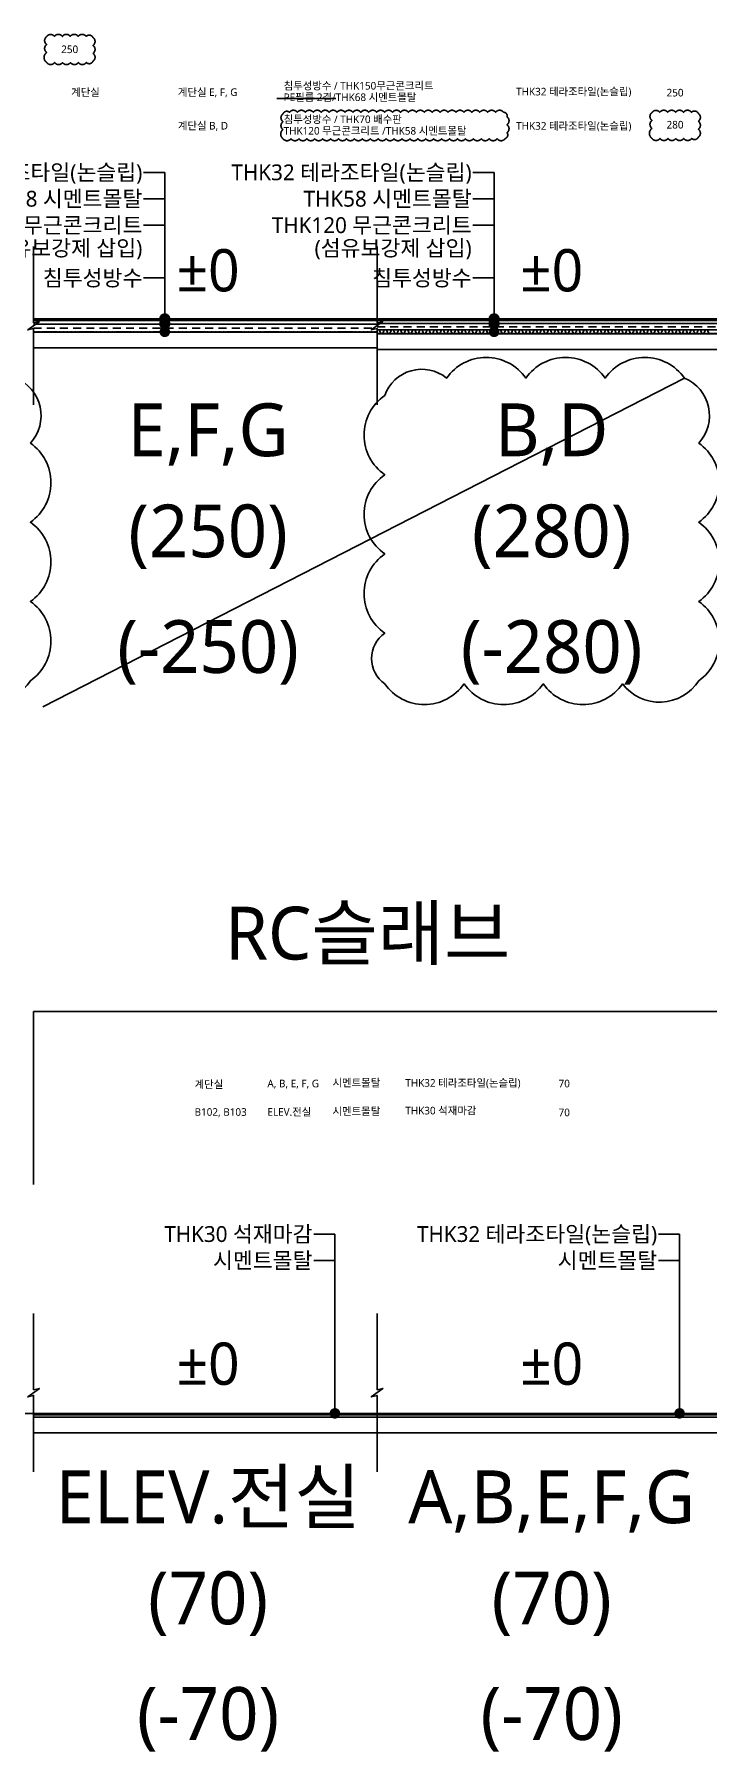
# Model space of a CAD drawing. Header units: millimetres. Extents: x 14892468 to 15300900, y -3565850 to -3401345.
# Drawn here: x 15009713 to 15022450, y -3483513 to -3451000 of the extents above; entities that cross this region are included whole.
import ezdxf
from ezdxf.enums import TextEntityAlignment as Align

# ---------------------------------------------------------------- set-up
doc = ezdxf.new("R2010")
doc.units = ezdxf.units.MM
doc.header["$LTSCALE"] = 100
doc.header["$MEASUREMENT"] = 0
doc.linetypes.add('ACAD_ISO03W100', pattern=[30, 12, -18])
doc.linetypes.add('HID', pattern=[2.5, 1.5, -1])
doc.layers.get('0').update_dxf_attribs({"linetype": 'CONTINUOUS'})
doc.layers.get('Defpoints').update_dxf_attribs({"color": 171, "linetype": 'CONTINUOUS'})
for name, color, linetype in [('FIN', 9, 'CONTINUOUS'), ('FIN(아스콘)', 3, 'CONTINUOUS'), ('HAT-252', 252, 'CONTINUOUS'), ('LED', 7, 'CONTINUOUS'), ('SYM', 7, 'CONTINUOUS'), ('TEXT(MIN)', 7, 'CONTINUOUS'), ('TEXT-기입', 6, 'CONTINUOUS'), ('wire-meshes', 1, 'CONTINUOUS'), ('배수판', 5, 'CONTINUOUS')]:
    doc.layers.add(name, color=color, linetype=linetype)
doc.layers.add('VE변경사항적용-20220616', color=10, linetype='CONTINUOUS', plot=False)
doc.styles.add('CGS', font='cgse', dxfattribs={"bigfont": 'cgs'})
doc.styles.add('나눔바른고딕', font='NanumBarunGothic.ttf')
doc.dimstyles.new('NDIM 1200', dxfattribs={"dimscale": 500, "dimtxt": 3, "dimasz": 1, "dimexe": 2, "dimexo": 2, "dimgap": 1, "dimtad": 1, "dimdec": 0, "dimdsep": 46, "dimtxsty": 'CGS', "dimblk": 'DOT0', "dimcen": 1, "dimdle": 8, "dimclrd": 2, "dimclre": 2, "dimclrt": 2, "dimadec": 0, "dimazin": 0, "dimtfac": 1, "dimtdec": 0, "dimtix": 1, "dimtmove": 2, "dimatfit": 3, "dimldrblk": 'DOT0', "dimfxl": 1, "dimtolj": 1, "dimtzin": 0, "dimlwd": -1, "dimlwe": -1, "dimarcsym": 0})

# ---------------------------------------------------------------- blocks, each defined once
blk = doc.blocks.new('DOT0')
blk.add_line((-3, 0), (3, 0))
at = {"color": 6}
blk.add_circle((0, 0), 0.75, dxfattribs=at)

msp = doc.modelspace()

# ---------------------------------------------------------------- hatches: boundary and pattern name
at = {"layer": 'LED'}
h = msp.add_hatch(color=256, dxfattribs=at)
h.dxf.hatch_style = 1
edge = h.paths.add_edge_path()
edge.add_arc((15012180, -3456387.3), 108, 0, 360)
h = msp.add_hatch(color=256, dxfattribs=at)
h.dxf.hatch_style = 1
edge = h.paths.add_edge_path()
edge.add_arc((15012180, -3456477.3), 108, 0, 360)
h = msp.add_hatch(color=256, dxfattribs=at)
h.dxf.hatch_style = 1
edge = h.paths.add_edge_path()
edge.add_arc((15018410, -3456387.3), 108, 0, 360)
h = msp.add_hatch(color=256, dxfattribs=at)
h.dxf.hatch_style = 1
edge = h.paths.add_edge_path()
edge.add_arc((15018410, -3456477.3), 108, 0, 360)

# ---------------------------------------------------------------- linework, layer by layer
at = {"ltscale": 0.1}
for p, q in [((15014298.8, -3452216.4), (15015417.8, -3452216.4)), ((15009874.3, -3463732), (15022011.4, -3457507.9))]:
    msp.add_line(p, q, dxfattribs=at)
at = {"color": 2, "ltscale": 0.1}
for points in [[(15009697, -3456637.3), (15016197, -3456637.3)], [(15016197, -3456667.3), (15022697, -3456667.3)], [(15009697, -3456937.3), (15016197, -3456937.3)], [(15016197, -3456967.3), (15022697, -3456967.3)], [(15009697, -3477177.6), (15016197, -3477177.6)], [(15016197, -3477177.6), (15022697, -3477177.6)], [(15009697, -3477477.6), (15016197, -3477477.6)], [(15016197, -3477477.6), (15022697, -3477477.6)]]:
    msp.add_lwpolyline(points, dxfattribs=at)
for points in [[(15003696, -3463297.6, 0.5205671), (15005196, -3463297.6, 0.5205671), (15006696, -3463297.6, 0.5205671), (15008196, -3463297.6, 0.5205671), (15009636.4, -3463237.9, 0.5205671), (15009636.4, -3461737.9, 0.5205671), (15009636.4, -3460237.9, 0.5205671), (15009636.4, -3458737.9, 0.5205671), (15009366.4, -3457507.9, 0.5205671), (15007866.4, -3457507.9, 0.5205671), (15006366.4, -3457507.9, 0.5205671), (15004866.4, -3457507.9, 0.5205671), (15003696, -3457837.6, 0.5205671), (15003696, -3459337.6, 0.5205671), (15003696, -3460837.6, 0.5205671), (15003696, -3462337.6, 0.5205671)], [(15016341, -3463297.6, 0.5205671), (15017841, -3463297.6, 0.5205671), (15019341, -3463297.6, 0.5205671), (15020841, -3463297.6, 0.5205671), (15022281.4, -3463237.9, 0.5205671), (15022281.4, -3461737.9, 0.5205671), (15022281.4, -3460237.9, 0.5205671), (15022281.4, -3458737.9, 0.5205671), (15022011.4, -3457507.9, 0.5205671), (15020511.4, -3457507.9, 0.5205671), (15019011.4, -3457507.9, 0.5205671), (15017511.4, -3457507.9, 0.5205671), (15016341, -3457837.6, 0.5205671), (15016341, -3459337.6, 0.5205671), (15016341, -3460837.6, 0.5205671), (15016341, -3462337.6, 0.5205671)]]:
    msp.add_lwpolyline(points, format="xyb", close=True)
at = {"layer": 'Defpoints', "ltscale": 0.1}
msp.add_line((15108716.8, -3477107.6), (14988529.8, -3477107.6), dxfattribs=at)
at = {"layer": 'FIN', "ltscale": 0.1}
for points in [[(15009697, -3456387.3), (15016197, -3456387.3)], [(15009697, -3456417.3), (15016197, -3456417.3)], [(15016197, -3456387.3), (15022697, -3456387.3)], [(15016197, -3456417.3), (15022697, -3456417.3)], [(15009697, -3477107.6), (15016197, -3477107.6)], [(15009697, -3477137.6), (15016197, -3477137.6)], [(15016197, -3477107.6), (15022697, -3477107.6)], [(15016197, -3477137.6), (15022697, -3477137.6)]]:
    msp.add_lwpolyline(points, dxfattribs=at)
at = {"layer": 'FIN(아스콘)', "ltscale": 0.1}
for points in [[(15009697, -3456487.3), (15016197, -3456487.3)], [(15016197, -3456477.3), (15022697, -3456477.3)], [(15016197, -3456597.3), (15022697, -3456597.3)]]:
    msp.add_lwpolyline(points, dxfattribs=at)
at = {"layer": 'HAT-252', "linetype": 'HID', "ltscale": 0.1}
for points in [[(15016197, -3456632.3), (15009697, -3456632.3)], [(15022697, -3456662.3), (15016197, -3456662.3)]]:
    msp.add_lwpolyline(points, dxfattribs=at)
at = {"layer": 'SYM', "color": 251, "ltscale": 1000, "true_color": 0x636466}
for points in [[(15009697, -3458014.9), (15009697, -3456568.9), (15009587, -3456595.9), (15009807, -3456433.9), (15009697, -3456460.9), (15009697, -3455014.9)], [(15016197, -3458014.9), (15016197, -3456568.9), (15016087, -3456595.9), (15016307, -3456433.9), (15016197, -3456460.9), (15016197, -3455014.9)], [(15009697, -3478215.2), (15009697, -3476769.2), (15009587, -3476796.2), (15009807, -3476634.2), (15009697, -3476661.2), (15009697, -3475215.2)], [(15016197, -3478215.2), (15016197, -3476769.2), (15016087, -3476796.2), (15016307, -3476634.2), (15016197, -3476661.2), (15016197, -3475215.2)]]:
    msp.add_lwpolyline(points, dxfattribs=at)
at = {"layer": 'TEXT(MIN)', "ltscale": 10000}
for p, q in [((15011780, -3454112.7), (15012180, -3454112.7)), ((15018010, -3454112.7), (15018410, -3454112.7)), ((15011780, -3454612.7), (15012180, -3454612.7)), ((15018010, -3454612.7), (15018410, -3454612.7)), ((15011780, -3455612.7), (15012180, -3455612.7)), ((15018010, -3455612.7), (15018410, -3455612.7)), ((15014999, -3474213), (15015399, -3474213)), ((15021520, -3474213), (15021920, -3474213))]:
    msp.add_line(p, q, dxfattribs=at)
at = {"layer": 'TEXT-기입', "color": 2}
msp.add_lwpolyline([(15009697, -3472774.6), (15009697, -3469501.9), (15022697, -3469501.9), (15022697, -3472774.6)], dxfattribs=at)
at = {"layer": 'VE변경사항적용-20220616', "linetype": 'ACAD_ISO03W100'}
for points in [[(15009945.5, -3451533.8, 0.5205671), (15010095.5, -3451533.8, 0.5205671), (15010245.5, -3451533.8, 0.5205671), (15010395.5, -3451533.8, 0.5205671), (15010545.5, -3451533.8, 0.5205671), (15010695.5, -3451533.8, 0.5205671), (15010821.5, -3451509.8, 0.5205671), (15010821.5, -3451359.8, 0.5205671), (15010821.5, -3451209.8, 0.5205671), (15010821.5, -3451059.8, 0.5205671), (15010692, -3451039.3, 0.5205671), (15010542, -3451039.3, 0.5205671), (15010392, -3451039.3, 0.5205671), (15010242, -3451039.3, 0.5205671), (15010092, -3451039.3, 0.5205671), (15009945.5, -3451042.8, 0.5205671), (15009945.5, -3451192.8, 0.5205671), (15009945.5, -3451342.8, 0.5205671)], [(15014417.3, -3452975.3, 0.5205671), (15014567.3, -3452975.3, 0.5205671), (15014717.3, -3452975.3, 0.5205671), (15014867.3, -3452975.3, 0.5205671), (15015017.3, -3452975.3, 0.5205671), (15015167.3, -3452975.3, 0.5205671), (15015317.3, -3452975.3, 0.5205671), (15015467.3, -3452975.3, 0.5205671), (15015617.3, -3452975.3, 0.5205671), (15015767.3, -3452975.3, 0.5205671), (15015917.3, -3452975.3, 0.5205671), (15016067.3, -3452975.3, 0.5205671), (15016217.3, -3452975.3, 0.5205671), (15016367.3, -3452975.3, 0.5205671), (15016517.3, -3452975.3, 0.5205671), (15016667.3, -3452975.3, 0.5205671), (15016817.3, -3452975.3, 0.5205671), (15016967.3, -3452975.3, 0.5205671), (15017117.3, -3452975.3, 0.5205671), (15017267.3, -3452975.3, 0.5205671), (15017417.3, -3452975.3, 0.5205671), (15017567.3, -3452975.3, 0.5205671), (15017717.3, -3452975.3, 0.5205671), (15017867.3, -3452975.3, 0.5205671), (15018017.3, -3452975.3, 0.5205671), (15018167.3, -3452975.3, 0.5205671), (15018317.3, -3452975.3, 0.5205671), (15018467.3, -3452975.3, 0.5205671), (15018617.3, -3452975.3, 0.5205671), (15018653.7, -3452861.7, 0.5205671), (15018653.7, -3452711.7, 0.5205671), (15018653.7, -3452561.7, 0.5205671), (15018589.1, -3452476.3, 0.5205671), (15018439.1, -3452476.3, 0.5205671), (15018289.1, -3452476.3, 0.5205671), (15018139.1, -3452476.3, 0.5205671), (15017989.1, -3452476.3, 0.5205671), (15017839.1, -3452476.3, 0.5205671), (15017689.1, -3452476.3, 0.5205671), (15017539.1, -3452476.3, 0.5205671), (15017389.1, -3452476.3, 0.5205671), (15017239.1, -3452476.3, 0.5205671), (15017089.1, -3452476.3, 0.5205671), (15016939.1, -3452476.3, 0.5205671), (15016789.1, -3452476.3, 0.5205671), (15016639.1, -3452476.3, 0.5205671), (15016489.1, -3452476.3, 0.5205671), (15016339.1, -3452476.3, 0.5205671), (15016189.1, -3452476.3, 0.5205671), (15016039.1, -3452476.3, 0.5205671), (15015889.1, -3452476.3, 0.5205671), (15015739.1, -3452476.3, 0.5205671), (15015589.1, -3452476.3, 0.5205671), (15015439.1, -3452476.3, 0.5205671), (15015289.1, -3452476.3, 0.5205671), (15015139.1, -3452476.3, 0.5205671), (15014989.1, -3452476.3, 0.5205671), (15014839.1, -3452476.3, 0.5205671), (15014689.1, -3452476.3, 0.5205671), (15014539.1, -3452476.3, 0.5205671), (15014417.3, -3452504.4, 0.5205671), (15014417.3, -3452654.4, 0.5205671), (15014417.3, -3452804.4, 0.5205671)], [(15021397.9, -3452970.8, 0.5205671), (15021547.9, -3452970.8, 0.5205671), (15021697.9, -3452970.8, 0.5205671), (15021847.9, -3452970.8, 0.5205671), (15021997.9, -3452970.8, 0.5205671), (15022147.9, -3452970.8, 0.5205671), (15022273.8, -3452946.7, 0.5205671), (15022273.8, -3452796.7, 0.5205671), (15022273.8, -3452646.7, 0.5205671), (15022273.8, -3452496.7, 0.5205671), (15022144.3, -3452476.2, 0.5205671), (15021994.3, -3452476.2, 0.5205671), (15021844.3, -3452476.2, 0.5205671), (15021694.3, -3452476.2, 0.5205671), (15021544.3, -3452476.2, 0.5205671), (15021397.9, -3452479.8, 0.5205671), (15021397.9, -3452629.8, 0.5205671), (15021397.9, -3452779.8, 0.5205671)]]:
    msp.add_lwpolyline(points, format="xyb", close=True, dxfattribs=at)
at = {"layer": 'wire-meshes', "linetype": 'HID'}
for points in [[(15009697, -3456562.3), (15016197, -3456562.3)], [(15016197, -3456537.3), (15022697, -3456537.3)]]:
    msp.add_lwpolyline(points, dxfattribs=at)
at = {"layer": '배수판'}
msp.add_lwpolyline([(15016197, -3456597.3), (15016236.7, -3456597.3), (15016264.5, -3456662.3), (15016304.3, -3456662.3), (15016332, -3456597.3), (15016371.8, -3456597.3), (15016399.5, -3456662.3), (15016439.3, -3456662.3), (15016467.1, -3456597.3), (15016506.8, -3456597.3), (15016534.6, -3456662.3), (15016574.3, -3456662.3), (15016602.1, -3456597.3), (15016641.8, -3456597.3), (15016669.6, -3456662.3), (15016709.3, -3456662.3), (15016737.1, -3456597.3), (15016776.8, -3456597.3), (15016804.6, -3456662.3), (15016844.3, -3456662.3), (15016872.1, -3456597.3), (15016911.8, -3456597.3), (15016939.6, -3456662.3), (15016979.3, -3456662.3), (15017007.1, -3456597.3), (15017046.8, -3456597.3), (15017074.6, -3456662.3), (15017114.3, -3456662.3), (15017142.1, -3456597.3), (15017181.8, -3456597.3), (15017209.6, -3456662.3), (15017249.3, -3456662.3), (15017277.1, -3456597.3), (15017316.9, -3456597.3), (15017344.6, -3456662.3), (15017384.4, -3456662.3), (15017412.1, -3456597.3), (15017451.9, -3456597.3), (15017479.6, -3456662.3), (15017519.4, -3456662.3), (15017547.2, -3456597.3), (15017586.9, -3456597.3), (15017614.7, -3456662.3), (15017654.4, -3456662.3), (15017682.2, -3456597.3), (15017721.9, -3456597.3), (15017749.7, -3456662.3), (15017789.4, -3456662.3), (15017817.2, -3456597.3), (15017856.9, -3456597.3), (15017884.7, -3456662.3), (15017924.4, -3456662.3), (15017952.2, -3456597.3), (15017991.9, -3456597.3), (15018019.7, -3456662.3), (15018059.4, -3456662.3), (15018087.2, -3456597.3), (15018126.9, -3456597.3), (15018154.7, -3456662.3), (15018194.4, -3456662.3), (15018222.2, -3456597.3), (15018261.9, -3456597.3), (15018289.7, -3456662.3), (15018329.4, -3456662.3), (15018357.2, -3456597.3), (15018397, -3456597.3), (15018424.7, -3456662.3), (15018464.5, -3456662.3), (15018492.2, -3456597.3), (15018532, -3456597.3), (15018559.8, -3456662.3), (15018599.5, -3456662.3), (15018627.3, -3456597.3), (15018667, -3456597.3), (15018694.8, -3456662.3), (15018734.5, -3456662.3), (15018762.3, -3456597.3), (15018802, -3456597.3), (15018829.8, -3456662.3), (15018869.5, -3456662.3), (15018897.3, -3456597.3), (15018937, -3456597.3), (15018964.8, -3456662.3), (15019004.5, -3456662.3), (15019032.3, -3456597.3), (15019072, -3456597.3), (15019099.8, -3456662.3), (15019139.5, -3456662.3), (15019167.3, -3456597.3), (15019207, -3456597.3), (15019234.8, -3456662.3), (15019274.5, -3456662.3), (15019302.3, -3456597.3), (15019342, -3456597.3), (15019369.8, -3456662.3), (15019409.5, -3456662.3), (15019437.3, -3456597.3), (15019477.1, -3456597.3), (15019504.8, -3456662.3), (15019544.6, -3456662.3), (15019572.3, -3456597.3), (15019612.1, -3456597.3), (15019639.9, -3456662.3), (15019679.6, -3456662.3), (15019707.4, -3456597.3), (15019747.1, -3456597.3), (15019774.9, -3456662.3), (15019814.6, -3456662.3), (15019842.4, -3456597.3), (15019882.1, -3456597.3), (15019909.9, -3456662.3), (15019949.6, -3456662.3), (15019977.4, -3456597.3), (15020017.1, -3456597.3), (15020044.9, -3456662.3), (15020084.6, -3456662.3), (15020112.4, -3456597.3), (15020152.1, -3456597.3), (15020179.9, -3456662.3), (15020219.6, -3456662.3), (15020247.4, -3456597.3), (15020287.1, -3456597.3), (15020314.9, -3456662.3), (15020354.6, -3456662.3), (15020382.4, -3456597.3), (15020422.1, -3456597.3), (15020449.9, -3456662.3), (15020489.7, -3456662.3), (15020517.4, -3456597.3), (15020557.2, -3456597.3), (15020584.9, -3456662.3), (15020624.7, -3456662.3), (15020652.4, -3456597.3), (15020692.2, -3456597.3), (15020720, -3456662.3), (15020759.7, -3456662.3), (15020787.5, -3456597.3), (15020827.2, -3456597.3), (15020855, -3456662.3), (15020894.7, -3456662.3), (15020922.5, -3456597.3), (15020962.2, -3456597.3), (15020990, -3456662.3), (15021029.7, -3456662.3), (15021057.5, -3456597.3), (15021097.2, -3456597.3), (15021125, -3456662.3), (15021164.7, -3456662.3), (15021192.5, -3456597.3), (15021232.2, -3456597.3), (15021260, -3456662.3), (15021299.7, -3456662.3), (15021327.5, -3456597.3), (15021367.2, -3456597.3), (15021395, -3456662.3), (15021434.7, -3456662.3), (15021462.5, -3456597.3), (15021502.2, -3456597.3), (15021530, -3456662.3), (15021569.8, -3456662.3), (15021597.5, -3456597.3), (15021637.3, -3456597.3), (15021665, -3456662.3), (15021704.8, -3456662.3), (15021732.6, -3456597.3), (15021772.3, -3456597.3), (15021800.1, -3456662.3), (15021839.8, -3456662.3), (15021867.6, -3456597.3), (15021907.3, -3456597.3), (15021935.1, -3456662.3), (15021974.8, -3456662.3), (15022002.6, -3456597.3), (15022042.3, -3456597.3), (15022070.1, -3456662.3), (15022109.8, -3456662.3), (15022137.6, -3456597.3), (15022177.3, -3456597.3), (15022205.1, -3456662.3), (15022244.8, -3456662.3), (15022272.6, -3456597.3), (15022312.3, -3456597.3), (15022340.1, -3456662.3), (15022379.8, -3456662.3), (15022407.6, -3456597.3), (15022447.3, -3456597.3), (15022475.1, -3456662.3)], dxfattribs=at)

# ---------------------------------------------------------------- texts
at = {"layer": 'TEXT(MIN)', "style": '나눔바른고딕'}
for s, p in [('THK32 테라조타일(논슬립)', (15011755.4, -3453612.7)), ('THK32 테라조타일(논슬립)', (15017985.4, -3453612.7)), ('THK68 시멘트몰탈', (15011755.4, -3454112.7)), ('THK58 시멘트몰탈', (15017985.4, -3454112.7)), ('THK150 무근콘크리트', (15011755.4, -3454612.7)), ('THK120 무근콘크리트', (15017985.4, -3454612.7)), ('(섬유보강제 삽입)', (15011755.4, -3455046.4)), ('(섬유보강제 삽입)', (15017985.4, -3455046.4)), ('침투성방수', (15011755.4, -3455612.7)), ('침투성방수', (15017985.4, -3455612.7)), ('THK30 석재마감', (15014974.4, -3473713)), ('THK32 테라조타일(논슬립)', (15021495.4, -3473713)), ('시멘트몰탈', (15014974.4, -3474213)), ('시멘트몰탈', (15021495.4, -3474213))]:
    msp.add_text(s, height=300, dxfattribs=at).set_placement(p, align=Align.MIDDLE_RIGHT)
at = {"layer": 'TEXT-기입', "style": '나눔바른고딕'}
for s, p in [('250', (15010381.1, -3451283.3)), ('250', (15021833.5, -3452104.1)), ('280', (15021833.5, -3452711)), ('70', (15019737, -3470863.7)), ('70', (15019737, -3471410.5))]:
    msp.add_text(s, height=144, dxfattribs=at).set_placement(p, align=Align.MIDDLE_CENTER)
for s, p in [('계단실', (15010408.6, -3452168.7)), ('계단실 E, F, G', (15012427.6, -3452167.6)), ('침투성방수 / THK150무근콘크리트', (15014428.6, -3452045.5)), ('PE필름 2겹/THK68 시멘트몰탈', (15014428.6, -3452263.1)), ('THK32 테라조타일(논슬립)', (15018826.7, -3452156.4)), ('THK120 무근콘크리트 /THK58 시멘트몰탈', (15014428.6, -3452898.4)), ('침투성방수 / THK70 배수판', (15014428.6, -3452680.8)), ('THK32 테라조타일(논슬립)', (15018826.7, -3452805.4)), ('계단실', (15012743.9, -3470951.1)), ('A, B, E, F, G', (15014121.5, -3470935.3)), ('시멘트몰탈', (15015352.9, -3470921.2)), ('THK32 테라조타일(논슬립)', (15016730.3, -3470924.1)), ('B102, B103', (15012743.9, -3471474.7)), ('ELEV.전실', (15014121.5, -3471473.9)), ('시멘트몰탈', (15015352.9, -3471459.8)), ('THK30 석재마감', (15016730.3, -3471448.1))]:
    msp.add_text(s, height=144, dxfattribs=at).set_placement(p)
at = {"layer": 'TEXT-기입', "color": 2, "style": '나눔바른고딕'}
msp.add_text('계단실 B, D', height=144, dxfattribs=at).set_placement((15012427.6, -3452802.9))
at = {"layer": 'TEXT-기입', "color": 6, "style": '나눔바른고딕'}
for s, height, p in [('±0', 800, (15012999.3, -3455467.2)), ('±0', 800, (15019499.3, -3455467.2)), ('E,F,G', 1000, (15012999.3, -3458486.9)), ('B,D', 1000, (15019499.3, -3458486.9)), ('(250)', 1000, (15012999.3, -3460401.6)), ('(280)', 1000, (15019499.3, -3460401.6)), ('±0', 800, (15012999.3, -3476167.6)), ('±0', 800, (15019499.3, -3476167.6)), ('ELEV.전실', 1000, (15012999.3, -3478687.2)), ('A,B,E,F,G', 1000, (15019499.3, -3478687.2)), ('(70)', 1000, (15012999.3, -3480601.9)), ('(70)', 1000, (15019499.3, -3480601.9))]:
    msp.add_text(s, height=height, dxfattribs=at).set_placement(p, align=Align.MIDDLE_CENTER)
at = {"layer": 'TEXT-기입', "color": 4, "style": '나눔바른고딕'}
for s, p in [('(-250)', (15012999.3, -3462590.9)), ('(-280)', (15019499.3, -3462590.9)), ('(-70)', (15012999.3, -3482791.2)), ('(-70)', (15019499.3, -3482791.2))]:
    msp.add_text(s, height=1000, dxfattribs=at).set_placement(p, align=Align.MIDDLE_CENTER)
at = {"layer": 'TEXT-기입', "color": 2, "style": '나눔바른고딕'}
msp.add_text('RC슬래브', height=1000, dxfattribs=at).set_placement((15016020.2, -3468015.9), align=Align.MIDDLE_CENTER)

# ---------------------------------------------------------------- leaders
at = {"layer": 'LED', "ltscale": 10000}
for points in [[(15012180, -3456632.3), (15012180, -3453612.7), (15011780, -3453612.7)], [(15018410, -3456632.3), (15018410, -3453612.7), (15018010, -3453612.7)], [(15015399, -3477107.6), (15015399, -3473713), (15014999, -3473713)], [(15021920, -3477107.6), (15021920, -3473713), (15021520, -3473713)]]:
    msp.add_leader(points, dimstyle='NDIM 1200', override={"dimasz": 0.4, "dimtad": 0, "dimclrd": 256, "dimldrblk": 'Dot'}, dxfattribs=at)

doc.saveas('drawing.dxf')
